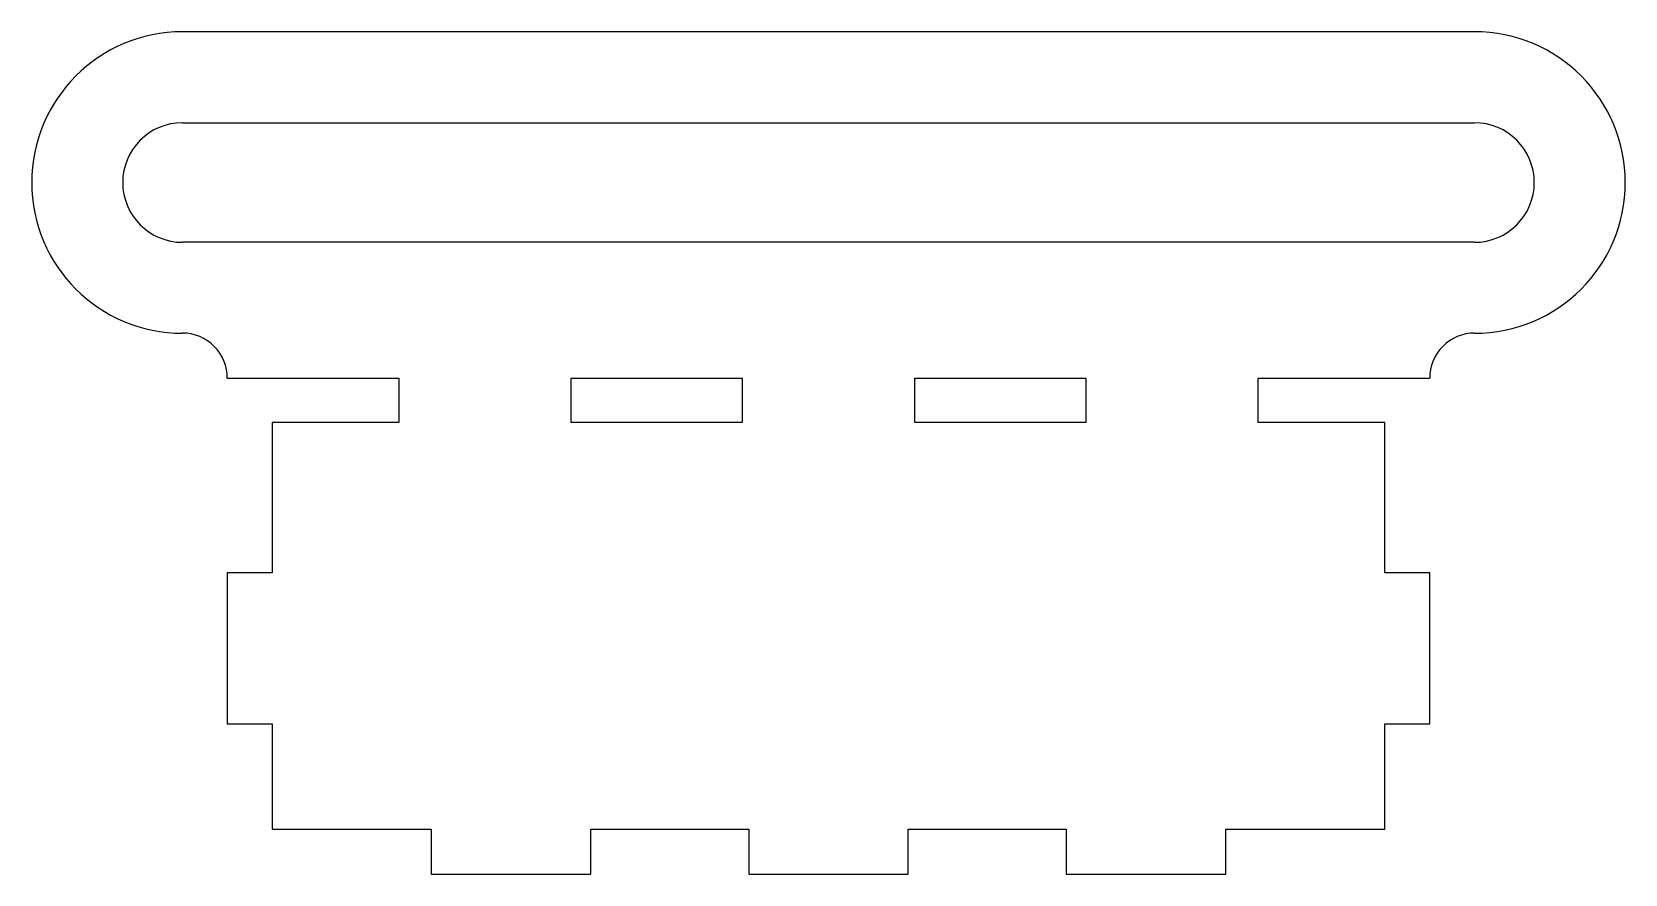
# Model space of a CAD drawing. Header units: millimetres. Extents: x -53 to 53, y -28 to 28.
import ezdxf

# ---------------------------------------------------------------- set-up
doc = ezdxf.new("R2010")
doc.units = ezdxf.units.MM
doc.layers.get('0').update_dxf_attribs({"linetype": 'CONTINUOUS'})

msp = doc.modelspace()

# ---------------------------------------------------------------- linework, layer by layer
for p, q in [((43, 28.03), (-43, 28.03)), ((-43, 21.98), (43, 21.98)), ((43, 14.02), (-43, 14.02)), ((-40.03, 4.97), (-28.6, 4.97)), ((-28.6, 4.97), (-28.6, 2.02)), ((-17.12, 2.02), (-17.12, 4.97)), ((-17.12, 4.97), (-5.74, 4.97)), ((-5.74, 4.97), (-5.74, 2.02)), ((5.74, 2.02), (5.74, 4.97)), ((5.74, 4.97), (17.12, 4.97)), ((17.12, 4.97), (17.12, 2.02)), ((28.6, 2.02), (28.6, 4.97)), ((28.6, 4.97), (40.03, 4.97)), ((-28.6, 2.02), (-37.03, 2.02)), ((-37.03, 2.02), (-37.03, -7.97)), ((-5.74, 2.02), (-17.12, 2.02)), ((17.12, 2.02), (5.74, 2.02)), ((37.02, 2.02), (28.6, 2.02)), ((37.02, -7.97), (37.02, 2.02)), ((-37.03, -7.97), (-40.03, -7.97)), ((-40.03, -7.97), (-40.03, -18.02)), ((40.02, -7.97), (37.02, -7.97)), ((40.02, -18.02), (40.02, -7.97)), ((-40.03, -18.02), (-37.03, -18.02)), ((-37.03, -18.02), (-37.03, -25.03)), ((37.02, -25.03), (37.02, -18.02)), ((37.02, -18.02), (40.02, -18.02)), ((-37.03, -25.03), (-26.45, -25.03)), ((-26.45, -25.03), (-26.45, -28.03)), ((-15.83, -28.03), (-15.83, -25.03)), ((-15.83, -25.03), (-5.31, -25.03)), ((-5.31, -25.03), (-5.31, -28.03)), ((5.31, -28.03), (5.31, -25.03)), ((5.31, -25.03), (15.83, -25.03)), ((15.83, -25.03), (15.83, -28.03)), ((26.45, -28.03), (26.45, -25.03)), ((26.45, -25.03), (37.02, -25.03)), ((-26.45, -28.03), (-15.83, -28.03)), ((-5.31, -28.03), (5.31, -28.03)), ((15.83, -28.03), (26.45, -28.03))]:
    msp.add_line(p, q)
for centre, radius, start, end in [((-43, 18), 10.03, 90, 270), ((43, 18), 10.03, -90, 90), ((-43, 18), 3.98, 90, 270), ((43, 18), 3.98, -90, 90), ((-43, 5), 2.98, -0.4815, 90), ((43, 5), 2.98, 90, 180.4815)]:
    msp.add_arc(centre, radius, start, end)

doc.saveas('drawing.dxf')
